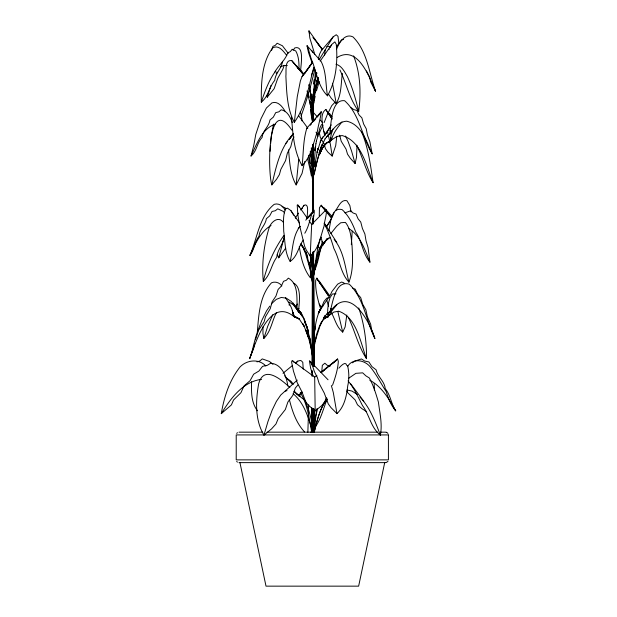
<?xml version="1.0" encoding="UTF-8"?>
<svg xmlns="http://www.w3.org/2000/svg" width="617" height="617" viewBox="0 0 617 617"><rect width="100%" height="100%" fill="white"/><g stroke="black" fill="none" stroke-linecap="round" stroke-linejoin="round"><path stroke-width="0.93" d="M312.557 212.125L312.649 144.995M312.68 122.089L312.696 106.818L312.665 122.12M352.199 231.182L351.335 244.702M311.94 432.478L312.017 408.092M312.094 376.378L312.102 370.894M312.102 364.254L312.41 253.379M312.441 223.956L312.495 220.77M312.472 212.425L312.618 145.072M312.233 432.625L312.264 408.554M312.318 375.815L312.325 371.002M312.333 364.261L312.495 253.533M312.541 223.686L312.549 220.793M313.505 273.431L313.583 279.115M314.007 431.923L314.107 409.218M262.996 326.809L262.958 333.45L263.845 338.44C271.094 331.29 271.896 321.002 276.509 312.48M297.217 304.019L295.99 307.104L295.327 305.955L297.139 309.102C296.615 298.998 298.767 283.735 288.34 278.151L286.357 280.257L283.519 281.298L281.344 286.064L278.12 289.45L275.969 296.044L272.151 301.728L270.246 308.708L265.48 316.752L264.091 321.897L257.335 332.093C258.708 315.279 259.556 295.836 271.457 282.856C275.059 281.059 279.74 282.679 281.853 285.956M312.372 181.637L312.464 182.239M311.4 102.615L311.608 105.252M299.307 246.407C300.872 257.358 303.433 268.943 310.366 277.789L310.744 254.057M312.549 180.719L312.611 175.536M348.273 317.231C354.945 330.766 358.068 345.929 366.498 358.67C366.714 341.486 364.238 324.21 358.755 307.922M312.865 115.564L313.027 111.407M312.672 114.369L312.75 112.078M312.726 116.443L312.457 112.402M307.868 432.293L308.693 404.798M374.419 390.399L374.18 383.412M310.189 256.124L311.685 224.418L326.254 209.572C326.941 215.179 324.395 220.562 324.079 226.138C320.501 236.481 318.943 248.628 310.189 256.124L306.248 249.97L304.621 246.26L299.715 226.046L297.795 214.477L297.217 205.06L297.702 204.721L298.304 205.43L307.405 218.341M356.996 145.897L356.51 157.273L355.091 163.513L350.41 158.376L347.518 154.134L346.044 149.106L341.232 141.278L339.643 135.208M342.366 73.338C340.931 83.465 341.587 94.386 336.234 103.525L331.46 98.535L328.707 94.386M314.061 98.342L314.099 97.147L313.683 101.242M307.258 218.264C306.641 215.796 309.935 202.368 303.903 205.33L300.703 210.004M270.686 143.499L271.21 136.527L273.478 124.117M308.909 96.445L308.006 92.103M313.035 111.253L313.289 105.576M346.808 314.978L345.134 326.933L342.705 332.093C336.412 327.033 335.154 319.336 331.437 312.773M310.528 163.682L309.603 158.839M251.582 381.707C251.327 391.564 251.065 402.7 257.52 410.799M313.297 105.414L313.575 100.155M372.167 153.841C366.583 141.663 361.531 124.503 346.685 121.194C338.98 121.58 333.512 127.966 329.748 134.097C331.182 125.266 330.805 98.89 344.625 100.71C359.858 114.515 361.886 136.804 372.167 153.841L369.907 141.817L367.477 135.262L366.243 128.776L363.621 124.009L361.863 117.816L359.063 114.963L356.942 110.458L353.865 109.625L351.096 107.736M313.166 175.914L313.482 170.076M313.829 345.389L313.143 348.52L316.698 333.982L319.313 326.594L322.066 321.256L324.958 317.979M313.575 100.07L314.871 82.894L316.745 72.883M313.467 169.999L315.842 143.784M312.719 113.474L313.536 103.317M312.904 100.232L315.557 70.346M314.639 93.815L314.338 95.296M336.782 136.272L335.725 145.566L332.185 156.062L327.905 152.152L325.444 148.674L324.164 144.039L320.339 137.483L319.298 132.678M312.595 115.271L312.241 120.354M314.323 432.478L316.552 408.955M302.129 165.695C303.533 153.209 303.024 140.182 306.88 128.128L321.202 111.7C320.717 118.379 318.272 124.727 317.4 131.39C313.259 143.144 311.223 156.487 302.129 165.695C293.646 151.296 292.882 132.91 291.463 117.091M313.266 94.393L313.775 89.095L313.351 94.548M298.543 311.978C298.852 304.004 302.299 287.491 293.731 283.195M270.524 145.288L270.061 151.327M299.006 69.266C299.068 63.104 298.875 56.502 295.767 50.972L292.173 49.267L290.352 51.604L287.707 52.908C285.139 60.543 278.213 65.572 274.48 72.652C268.341 81.614 264.701 91.918 261.307 102.152C261.176 84.205 261.392 62.695 272.699 47.91C278.815 44.393 283.481 51.396 286.774 55.476M288.586 149.877C289.597 161.747 290.098 174.38 296.137 184.915L298.721 159.433M312.318 351.829L312.719 347.687M312.133 353.757L312.325 351.86M291.764 60.597L303.695 74.904L291.764 60.597C284.298 59.309 286.465 71.626 285.879 76.176C286.674 91.725 286.882 108.384 294.317 122.39L297.255 96.792L300.417 80.804L302.045 76.577L312.48 62.155M314.786 92.92L316.883 81.143M324.519 55.522L325.213 49.854M312.688 347.533L313.32 341.857M314.115 273.763L314.778 267.948M311.377 348.682L312.626 354.266L308.731 338.401L304.297 326.594L299.484 319.382L296.16 317.223L294.44 316.999C269.768 295.929 255.716 342.543 249.63 358.67L253.618 348.412L254.698 343.322M313.289 341.695C314.932 331.098 315.133 319.783 320.046 310.066L318.411 313.498M313.112 277.75L312.541 282.108L313.058 277.696L313.074 278.421M348.042 380.897C354.22 388.209 358.192 397.178 362.518 405.639C369.575 414.917 370.647 427.589 380.38 435.062C382.486 423.995 379.771 412.958 378.383 401.991C375.884 393.661 373.516 385.625 369.359 378.005L365.881 375.838L362.68 372.845L355.901 373.331L348.613 378.314M313.035 177.349L313.266 144.131M356.634 145.126C362.811 157.32 365.673 171.04 373.1 182.694C366.282 166.251 361.755 141.285 342.18 135.555L336.797 136.504L331.452 140.013L330.18 141.478L331.09 134.922L332.925 129.046M303.248 369.182L302.793 362.356L301.428 360.883L300.34 360.444L297.78 361.115L295.558 362.943M312.464 112.317L312.063 107.088M313.166 277.619L317.261 254.96L316.367 258.546M315.426 262.24L317.716 248.289L320.308 238.617M322.344 241.54C318.974 253.757 318.148 267.277 310.366 277.789M313.791 67.168C308.886 85.994 305.785 106.201 294.317 122.39M331.244 308.423L329.933 311.986C332.895 303.016 335.147 279.763 349.299 284.198C364.107 298.566 366.02 320.609 374.851 338.44L371.496 329.301L370.678 324.318L367.377 316.66L365.858 309.765L362.688 304.181L360.683 297.564L357.544 294.085L355.253 289.188L352.654 288.093M312.503 432.44L315.125 418.473L317.593 408.909M314.045 98.25L314.431 95.843M299.577 223.076L290.854 210.528L287.406 208.137L285.64 208.932C282.563 215.911 283.689 223.794 283.712 231.205C285.208 241.347 284.56 252.368 290.137 261.431C292.851 249.816 292.419 236.08 300.07 226.339M307.729 159.379L310.243 169.96M341.965 121.888C337.838 127.318 333.01 133.187 331.452 140.013L330.712 137.56M314.469 166.582L317.177 152.144L320.323 141.887M328.892 230.735C330.535 223.693 331.152 206.448 342.173 209.672C348.698 215.618 352.677 223.77 355.685 231.946C362.086 241.347 362.449 253.371 369.93 262.171L368.064 247.61L366.028 240.784L364.886 233.974L362.441 228.583L360.76 222.081L358.084 218.804L356.024 214.045L353.024 212.958L350.757 210.767L344.918 212.857M311.384 348.597L312.618 354.258M311.747 108.453L311.701 106.795L312.071 113.605M339.928 69.922C346.384 83.627 349.507 98.982 358.685 111.368C361.215 93.02 360.405 73.199 353.603 55.877M312.912 178.39L313.043 177.511M287.784 385.957C286.666 376.331 281.822 364.123 270.709 363.205L267.323 365.333L262.549 366.344L258.916 371.033L253.633 374.218L250.116 380.65L244.008 385.933L240.954 392.682L233.535 400.009L231.406 404.899L221.287 413.66C224.094 396.916 229.447 380.342 240.067 366.93C246.839 359.881 258.824 358.492 265.842 365.981M315.881 75.205L315.503 77.218M258.176 330.172C254.351 339.412 253.209 349.322 249.63 358.67M304.729 161.507L302.06 173.369L296.137 184.915M332.501 385.332C335.239 377.596 337.8 369.714 338.332 361.423L337.592 358.994L320.585 372.429M300.71 69.798C300.803 65.132 304.69 44.84 294.749 47.941L293.129 50.208M312.804 107.96L313.968 101.975M314.346 173.693L315.495 167.855M313.467 276.748L314.601 271.087M313.305 211.137L313.22 177.172L314.038 173.146L312.989 178.305L313.22 177.326M313.745 102.391L313.559 103.224M312.271 222.938L313.76 216.336L314.338 211.816L313.96 210.127L306.742 218.58M384.7 462.627L358.639 586.15L266.004 586.15L239.944 462.627M315.287 88.37L315.665 86.604M313.22 177.172L314.061 173.308M255.453 339.813L258.029 331.83M315.48 167.778L319.282 152.561L322.043 144.679L320.624 148.404L325.059 138.91M313.937 101.828L315.179 96.237M313.567 349.129L314.809 343.546M316.313 141.131L317.801 136.388M315.75 86.403L316.151 84.668L315.696 86.503M313.837 210.027L313.166 212.209L312.025 213.305C309.796 220.038 308.554 227.056 304.813 233.234M314.577 270.925L315.781 265.68M314.269 68.071L311.4 75.097M314.23 431.877C317.038 420.185 320.3 408.3 326.779 398.05M292.265 122.498C290.229 117.083 287.437 111.021 281.205 109.787L278.907 111.808L275.714 112.641L273.331 117.145L269.961 119.999C269.004 126.763 262.634 130.573 262.109 137.444C256.788 142.905 257.027 151.042 251.034 156.024L253.757 145.527L255.777 134.491L260.991 118.772L266.397 108.029L271.912 102.892C277.889 100.756 282.316 106.564 284.938 111.021M277.272 254.551L278.73 257.829L283.951 238.116M314.045 173.23C317.5 162.618 318.264 146.699 329.648 141.532L328.529 141.663M294.031 136.989L292.628 139.303L290.815 146.576L287.337 153.209L285.578 160.597L280.843 169.351L279.393 174.603L276.532 179.277L271.858 184.876C276.115 166.852 280.025 147.471 293.422 133.688M316.452 86.681L313.451 101.381M327.195 399.068C322.529 410.459 319.984 423.979 310.467 432.494M315.711 265.557L316.961 260.629L315.711 265.557C318.711 256.333 319.93 244.54 328.499 238.617M314.778 343.384L316.089 338.224M315.835 75.282L316.22 73.816M315.302 167.963L316.583 163.089M292.281 310.798L293.445 314.223L293.09 315.542C293.137 308.855 288.98 302.962 285.378 297.602M314.863 69.305C311.107 85.084 306.641 100.71 301.142 115.911M318.272 58.977L319.621 54.034L321.218 50.81L333.141 36.858L336.226 34.737L337.993 36.31L338.895 43.676M317.439 79.362L318.133 78.02L316.922 81.236L318.233 77.842M316.081 338.139L320.323 324.866L324.997 316.051M284.26 236.434C283.442 244.124 277.442 249.63 276.709 257.32C271.118 264.924 270.562 274.827 263.305 281.391C261.6 263.744 263.837 245.774 268.811 228.807C270.223 222.668 278.19 215.202 283.342 222.336M317.454 79.161L316.907 81.035L318.148 77.804L317.554 79.153M289.851 387.445C281.576 380.01 263.976 364.285 258.662 383.766C255.677 400.657 254.79 420.015 263.968 435.108L267.971 421.496L272.12 410.212L276.408 401.351L280.789 394.98L297.286 380.087M263.305 281.391C267.284 264.847 274.071 249.214 283.974 235.401M317.323 255.052C318.68 251.505 319.166 246.368 323.023 244.61L327.064 238.555M312.873 178.899L313.22 177.472L313.205 211.423M282.532 61.276C281.684 68.51 275.413 73.122 274.742 80.38C268.989 87.097 268.549 96.468 261.307 102.152M266.914 95.55L267.246 97.185L271.017 85.339M301.034 314.115L299.754 312.765L303.695 318.449M319.22 81.513L316.467 90.915M263.845 338.44L267.763 326.192L272.753 314.693M328.506 295.844L316.883 278.151L315.688 280.295C315.164 290.129 317.809 299.793 320.724 309.102L324.102 301.343L326.825 298.119L329.563 297.456M271.596 50.363L272.891 46.383L275.282 45.349L277.164 43.244L282.401 45.758L288.293 53.409M318.665 79.292L316.351 86.673L317.439 82.732M321.557 124.48L319.853 128.089L317.817 136.318L322.992 125.066M316.405 141.17L315.966 143.73M326.339 397.996L325.198 401.351L321.758 405.593L315.187 410.899L308.623 405.477L305.839 402.029L301.852 391.648L297.147 382.494L293.43 371.002L291.571 361.94L292.134 360.536L314.678 377.103L315.187 410.899M284.182 65.348L282.787 69.366L277.719 78.421L274.156 88.671L267.246 97.185M326.979 142.596L330.134 141.524L328.545 141.864M321.233 111.762L320.431 113.266M324.203 223.261C328.29 231.352 331.383 239.936 333.928 248.62C339.782 259.495 340.275 272.699 348.898 282.131C353.556 270.439 352.662 257.366 351.998 245.018C351.112 237.167 350.541 228.645 345.412 222.405L340.738 222.752L336.674 226.285L330.936 233.427M257.335 332.093L261.886 320.246L266.59 310.798L269.799 306.148M336.643 48.936C339.157 42.851 344.895 32.902 352.947 36.889C367.3 51.142 369.074 72.798 375.491 91.131L370.717 81.999L369.645 77.017M284.491 212.888L283.319 211.407L277.719 208.831L275.321 210.744L272.058 211.454L269.675 215.896L266.382 218.703C265.418 225.328 259.448 229.408 259.055 236.188C254.358 241.933 254.582 249.6 249.931 255.384C257.351 238.363 259.04 216.636 274.203 204.32C278.637 202.839 283.288 206.016 284.954 210.058M318.241 313.637L319.035 311.631M332.679 216.205L334.082 212.726M321.017 237.09L320.354 238.509M332.1 118.904L325.884 109.517C318.611 114.022 323.563 128.506 324.611 135.647L331.213 124.889M329.733 314.223L327.835 316.999L331.907 310.798L336.874 304.721M251.034 156.024C256.664 144.324 261.816 128.822 275.167 124.133M321.295 139.565L320.208 142.041L322.298 137.807M320.778 309.117L330.481 294.695L331.869 291.625L337.646 284.159L341.641 282.038L343.854 282.856L344.325 283.619M324.141 122.575L327.157 114.901L331.722 105.684L334.715 102.538L336.242 102.931L336.581 103.602M249.931 255.384C255.052 244.386 260.135 231.946 271.033 225.467M324.642 135.64L329.223 128.614L330.72 127.572M320.238 247.456L319.274 249.499L321.195 245.975M326.169 226.732L330.118 221.333M329.763 134.113L331.414 130.758M330.164 141.478L331.753 138.262M322.275 148.327L319.344 154.713L322.275 148.327L326.941 142.566M322.259 148.126L320.74 151.103L323.786 145.697M303.51 206.086L303.903 205.33M313.667 432.617C312.001 422.83 310.181 412.943 306.279 403.757C305.801 397.024 295.466 398.374 302.091 392.088L298.636 394.98L296.206 393.569L294.07 391.409M312.387 118.202L312.418 119.497L312.256 117.207M319.12 311.562L320.74 309.171M336.635 46.499L341.471 39.951L343.561 39.442M303.309 240.044C298.196 246.97 297.756 256.271 290.137 261.431M333.141 36.858L319.814 58.646L318.634 59.417M332.224 217.037L326.254 227.557M276.223 73.562L277.102 72.012M330.095 47.494L331.422 45.164M322.544 245.535L325.506 241.031L324.018 242.998M312.989 180.935L313.02 211.778M321.202 139.635L323.539 136.342L322.49 137.684M328.853 49.638L329.208 49.044M327.488 95.812C325.506 84.39 326.524 71.587 320.963 61.176L307.081 45.758C309.402 50.833 310.135 57.15 312.657 62.363C316.714 73.785 318.611 86.951 327.488 95.812C336.188 80.565 337.838 61.715 336.28 44.393L334.861 41.871L331.861 44.393L320.177 61.075M328.545 238.548L328.923 237.915M285.725 248.088L278.73 257.829M337.592 358.994L332.332 363.668M221.287 413.66C230.55 398.636 242.689 381.661 261.616 379.332M325.012 316.105L323.416 318.542L326.617 314.169L329.331 312.333L326.632 314.269M335.602 210.466C338.563 206.919 340.946 199.106 346.901 200.718L349.847 205.523L351.073 211.932M301.59 209.209L302.654 207.636M295.373 217.786L298.574 213.12M329.972 311.971C349.284 283.681 369.274 320.562 374.851 338.44M312.48 62.425L304.798 73.346L312.564 62.479M293.222 133.866L289.358 139.349L293.345 134.182M322.259 49.375L308.97 30.85L309.842 38.023L314.801 54.466M326.748 132.215L325.521 133.781L323.624 131.197M319.706 132.346L318.202 134.236L316.058 132.138L317.778 136.334M325.884 240.414L323.023 244.556L321.048 237.414M317.13 116.621L310.968 109.826L310.613 111.762L312.526 121.773M236.689 433.396L237.445 432.633M387.954 461.408L386.203 462.573M323.763 145.751L325.352 143.807L323.794 145.805M297.88 384.977L295.312 388.054L292.859 395.312L287.869 402.045L285.339 409.511L278.213 418.588L275.976 423.972L271.519 428.915L263.968 435.108M310.312 125.251L311.554 123.786M313.413 121.595L315.889 118.665M317.13 117.199L318.372 115.734M318.634 115.394L319.83 113.975M297.78 361.115L295.805 363.32M301.613 245.288L304.227 248.759L300.325 244.193M338.849 368.202C340.252 366.629 345.659 360.436 346.685 365.287L347.602 365.727C349.122 372.228 349.291 379.293 347.726 385.88C346.661 395.713 344.456 406.626 336.967 413.614L330.959 407.582L328.252 403.865L324.28 393.098L319.151 383.458L317.393 377.65L314.354 371.55L312.842 366.884L310.312 361.462L309.379 360.775L310.636 368.187L312.989 375.676M327.426 399.207C319.467 408.485 317.015 421.025 314.161 432.571L314.122 409.009M285.717 143.522L287.537 141.44M307.351 218.603L313.166 212.209M305.731 220.169L312.025 213.305M298.944 308.477L297.487 310.073L298.497 311.971L293.121 302.986M274.48 72.652L275.784 71.256M326.555 136.827L328.097 135.216L325.012 138.864M326.594 136.789L329.709 134.167M302.045 76.577L303.148 75.467M347.579 366.529C352.615 357.968 364.022 359.757 369.853 366.413C376.362 374.195 380.681 383.088 386.18 391.602C388.371 398.513 390.962 405.222 395.713 410.853C391.047 403.819 390.638 395.212 385.224 388.602C384.522 381.159 377.658 377.002 376.131 369.838L371.935 366.614L368.873 361.94L364.601 360.999L361.454 358.947L354.744 361.13L352.523 362.819M321.141 246.029L323.107 244.656L322.105 245.096M298.181 228.398L300.248 226.416M307.783 257.806L306.595 254.219L311.107 271.519M271.403 303.819L276.308 299.361L281.252 297.456L286.203 298.119L291.124 301.343L295.99 307.104M325.321 143.861L326.91 142.488L330.141 141.548M282.995 373.27L292.605 365.372M321.287 372.475L336.026 360.69M321.226 372.591L324.187 370.208M314.678 377.103L316.891 375.352M322.946 305.955L321.403 307.104L319.197 304.019M324.557 135.771L323.493 136.442M331.514 217.847L321.202 205.222L319.436 207.806L319.267 215.742M256.988 361.886L259.896 360.953L262.271 358.901L269.452 361.454L272.938 364.331M326.432 317.3L324.982 318.11L327.372 317.138L326.416 317.223L323.524 319.313M324.912 318.056L327.804 317.045M312.025 50.71L312.634 52.198M328.275 312.927L329.918 312.086M280.588 66.991L283.658 65.433L287.352 65.61M337.198 57.427C357.999 44.856 369.321 77.21 375.491 91.131M330.334 237.607L327.072 239.018L323.825 242.99L322.097 241.347M327.82 316.991L326.293 317.215L327.82 316.991L327.704 309.51L328.522 302.831L330.056 297.602L332.37 294.031L335.98 293.808M285.231 391.132L287.028 390.623M238.98 432.17L262.827 432.17M267.014 432.17L377.82 432.17M380.411 432.17L385.664 432.17M386.62 432.378L387.954 433.396M238.98 462.627L385.664 462.627M306.88 128.128L307.829 128.182L298.427 115.448M294.479 317.045C298.62 317.878 303.61 321.349 295.057 317.138L296.16 317.223L294.463 317.038L293.445 314.223M346.931 389.983L352.045 391.085L357.228 394.448M326.794 46.607L329.509 46.584M321.202 205.222L322.406 207.142L324.233 207.852L332.031 216.397M386.203 432.224L386.72 432.378M348.512 228.483C360.583 235.27 364.832 250.155 369.93 262.171M330.11 366.251L327.164 365.233L324.866 363.22L322.336 365.303L321.765 371.573M335.957 64.222C341.787 65.764 344.502 71.796 347.356 76.539C352.554 87.637 355.754 99.507 358.685 111.368M313.297 180.041L313.421 211.654M286.303 208.515L282.038 206.525M316.883 278.151L317.84 280.257L319.367 281.298L329.594 295.597M325.884 109.517L327.318 111.932L328.46 112.595M369.799 380.219C381.969 386.674 389.119 399.276 395.713 410.853M298.535 312.032L299.823 312.827M297.178 309.171L298.643 310.089M366.66 411.655L362.094 408.786L357.49 404.806L355.122 399.916L347.61 392.589L346.901 391.07M288.895 301.944L293.214 304.736L297.487 310.073L295.89 307.536M286.126 377.851L290.985 381.252L293.383 384.214M237.445 462.164L236.689 461.408M293.121 393.669C304.559 403.356 308.801 418.673 312.842 432.525M296.206 393.569L299.677 396.523M294.193 391.132L299.7 396.523M293.137 62.302L304.135 74.379M304.567 431.915C296.26 423.177 292.157 410.961 289.327 399.376M300.055 311.492L301.474 313.552L298.597 310.019L301.536 313.567L304.32 319.182L306.957 326.817L310.536 341.695M310.312 361.462L328.043 379.771M284.591 375.792L292.473 384.306M359.919 397.055C370.061 407.559 375.175 421.696 380.38 435.062M320.215 120.022L322.683 122.737M292.921 360.984L294.24 362.457M334.129 239.388C343.916 251.258 345.25 267.701 348.898 282.131M312.333 118.742L312.418 119.497M322.406 207.142L330.905 217.199M314.4 39.264L322.637 49.8M312.912 37.444L314.662 39.681M317.57 43.421L322.228 49.406M291.864 130.141C266.66 92.465 267.84 174.449 271.858 184.876M350.687 383.843L363.806 401.305M329.463 113.327L332.231 117.114M300.278 69.551L303.618 74.125M309.009 220.616L311.685 224.418M302.453 316.027L301.181 314.2L302.43 316.105M295.181 217.284L296.106 218.619M288.957 304.721L289.334 305.276M300.302 392.474C307.521 404.266 309.21 418.465 311.647 431.823M292.304 213.081L293.8 215.271M317.84 280.257L328.499 295.89M327.318 111.932L332.039 118.934M300.194 70.145L301.15 71.626M324.318 223.061L336.813 242.489M330.11 221.272L330.442 221.796M302.878 246.661L306.634 254.312M301.165 243.576L305.006 251.89L309.179 265.919M290.854 210.528L291.941 212.441M326.794 300.278L328.591 306.217M366.452 70.916L369.305 76.354M298.304 205.43L299.284 207.312M330.018 130.125L330.974 132.007M345.52 136.041L347.98 141.085L351.59 151.111L355.091 163.513M296.785 65.834L298.05 68.441M313.76 409.248L313.814 432.309L313.197 431.067L313.189 408.894M312.21 63.289L308.431 52.298L307.019 45.758M327.743 312.518L329 315.542L333.843 312.086L338.71 311.192C356.896 317.493 360.475 342.967 366.498 358.67M303.603 318.472L307.158 328.822L310.343 343.384M330.727 308.477L331.275 310.073M312.703 283.766L311.6 277.419L312.426 282.046M361.647 131.999C368.426 148.065 370.578 165.549 373.1 182.694M292.998 312.518L294.432 316.991M307.073 90.954L310.852 107.103M310.968 109.826L311.346 111.176M331.344 385.517L333.288 392.435L336.967 413.614M319.367 281.298L320.03 283.681M327.311 130.627L330.427 144.609L332.185 156.062M337.869 311.654L342.705 332.093M308.901 96.537L309.179 97.602M300.263 111.746L301.505 116.166L302.014 120.886M308.454 156.811L311.145 170.084M309.163 266.004L310.444 271.403M308.986 84.475L310.243 91.586M310.852 98.211L311.223 100.355M308.839 155.245L309.611 158.754M332.478 83.218L336.234 103.525M308.97 30.85L309.418 32.956M309.325 336.396L310.474 341.849L309.356 336.435M313.027 180.681L312.649 175.783M310.413 271.557L311.624 277.365M311.338 110.227L311.084 108.962L312.271 117.531M309.387 84.976L312.071 106.996M310.228 170.037L311.392 175.868M311.091 271.603L312.109 276.879M310.505 341.857L311.6 347.533M312.256 351.945L312.595 353.757M309.973 102.275L309.896 101.358L310.883 107.852M310.821 107.265L311.84 112.849M310.336 343.546L311.307 349.129M311.57 347.687L312.256 351.651M312.079 277.033L313.035 282.725M310.814 96.005L310.436 92.442L311.022 98.975M311.13 170.169L311.971 175.336M312.734 181.082L311.94 175.49M311.801 112.996L312.75 118.981M310.783 256.279L312.287 266.583M311.408 168.965L312.256 174.511M311.292 349.284L312.202 355.261M310.282 151.18L312.264 170.122M312.287 266.745L312.981 272.405M310.775 255.361L311.739 264.855M312.973 272.552L313.629 278.606M310.336 103.818L310.467 105.114M311.724 264.94L312.194 270.184M309.796 100.648L309.865 101.443M312.171 270.346L312.603 276.007M312.264 170.207L312.642 175.375M311.292 147.864L311.924 158.708M312.58 276.154L312.858 280.295M311.909 158.8L312.333 168.765M312.549 177.233L312.68 180.573M312.31 168.927L312.51 174.472M313.181 251.62L313.259 254.25L313.166 252.469M311.469 407.59L311.94 432.301M313.12 254.297L313.49 273.277M312.495 174.626L312.526 176.184M312.649 252.631L312.719 272.143M313.181 121.171L313.127 106.818L313.174 121.279M313.706 277.812L313.968 366.552L313.606 251.69M314.176 409.703L314.246 432.185M313.243 216.127L313.251 222.922M313.367 251.613L313.49 365.696M313.243 144.409L313.459 211.778M313.482 216.035L313.475 223.431M313.428 216.336L313.459 223.146M313.529 251.651L313.852 366.351M313.968 409.495L314.038 432.502M313.313 215.942L313.328 222.675M313.397 252.5L313.66 366.012M312.703 272.298L312.719 278.105M313.505 408.685L313.521 431.815M313.104 218.302L313.112 224.079M313.05 252.253L313.143 365.704M312.703 278.244L312.711 284.437M297.818 318.048L296.145 317.3L297.818 318.048M313.451 100.116L313.22 105.569L313.451 100.116M313.174 94.409L312.457 106.486L313.174 94.409M304.304 326.524L302.723 323.663L304.304 326.524M314.292 90.591L314.022 95.064L314.292 90.591M305.824 330.041L307.305 333.928L305.824 330.041M314.323 79.508L313.922 83.997L314.323 79.508M305.014 251.852L303.502 248.242L305.014 251.852M323.385 318.372L324.982 315.958L323.385 318.372M313.984 336.435L313.382 341.849L313.984 336.435M315.295 147.047L314.84 150.679L315.295 147.047M315.179 326.809L314.493 331.306L315.179 326.809M315.38 161.453L314.547 166.721L315.38 161.453M307.312 334.005L308.739 338.378L307.312 334.005M315.449 262.711L314.616 267.215L315.449 262.711M318.457 244.64L317.601 248.327L318.457 244.64M316.49 73.624L316.776 73.061L316.49 73.624M318.071 148.304L317.115 152.222L318.071 148.304M318.333 252.052L317.439 255.076L318.333 252.052M320.686 148.504L319.29 152.654L320.686 148.504M305.939 324.82L304.736 321.488L305.939 324.82M320.771 151.273L319.344 154.713L320.771 151.273M307.027 326.809L308.269 331.306L307.027 326.809M310.953 156.803L310.498 153.448L310.953 156.803M321.858 321.488L320.339 324.897L321.858 321.488M319.999 310.189L319.236 311.616L320.362 309.757L319.999 310.189M310.929 93.753L311.354 97.648L310.929 93.753M320.246 309.572L319.807 310.112L320.624 309.194L320.246 309.572M325.375 144.008L323.825 145.874L325.375 144.008M329.37 141.655L330.08 141.578L329.37 141.655M388.417 434.923L236.218 434.923L236.218 459.873L388.417 459.873L388.417 434.923M311.192 259.95L311.608 264.816L311.192 259.95M312.032 277.01L312.811 281.668L312.032 277.01M308.901 262.04L309.973 266.475L308.901 262.04M306.703 254.258L305.477 251.312L306.703 254.258M309.734 87.359L309.248 84.976L309.734 87.359"/></g></svg>
